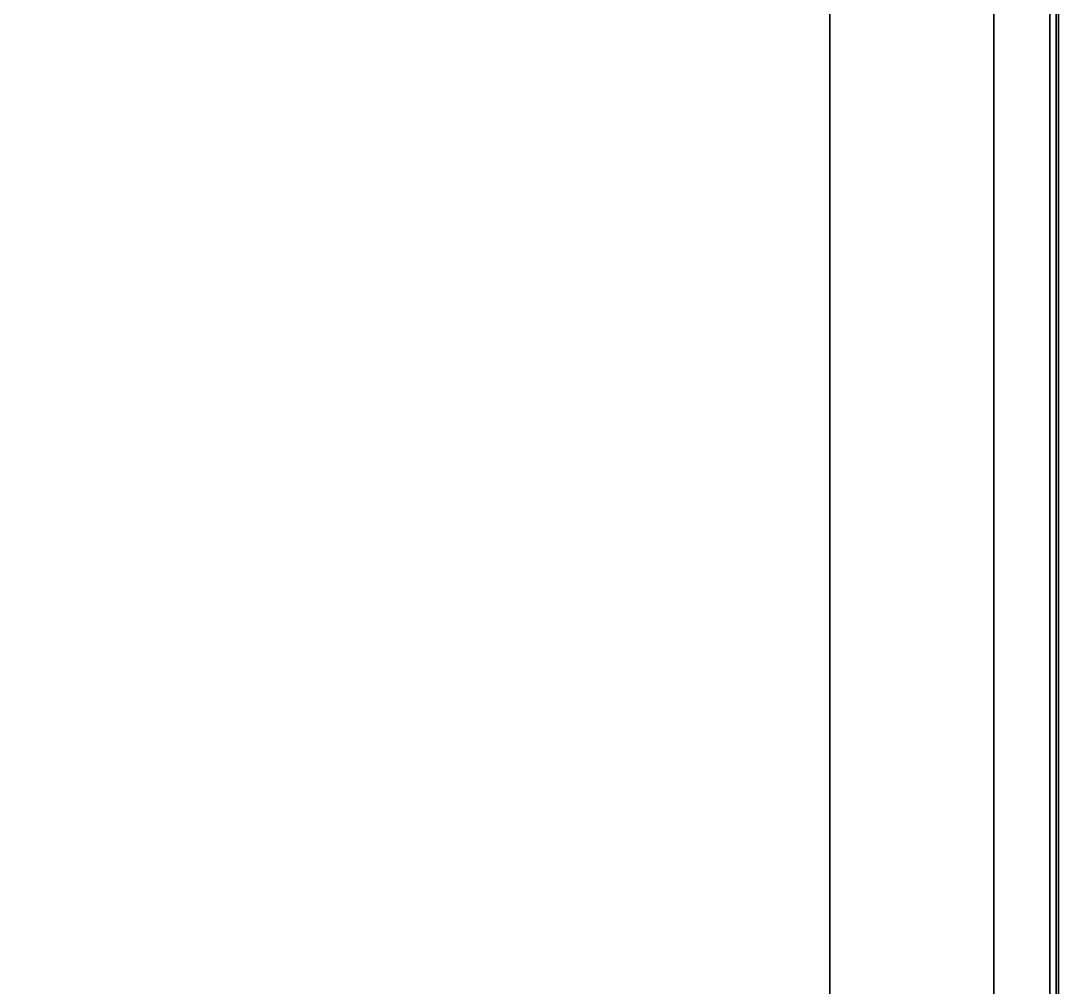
# Model space of a CAD drawing. Extents: x -170 to 1783, y -20 to 1205.
# Drawn here: x 1126.44 to 1133.5, y 285.94 to 292.54 of the extents above; entities that cross this region are included whole.
import ezdxf

# ---------------------------------------------------------------- set-up
doc = ezdxf.new("R2010")
doc.units = 0
doc.header["$LTSCALE"] = 96
doc.header["$MEASUREMENT"] = 0
for name, color, linetype in [('A-FURN-3-WKSF-BRACKET', 7, 'Continuous'), ('A-FURN-3-WKSF-TOP', 7, 'Continuous'), ('A-FURN-3-WKSF-TRIM', 7, 'Continuous'), ('A-FURN-P-WKSF-SUPPORT', 7, 'Continuous'), ('MAIN_WKSURF', 7, 'Continuous'), ('MAIN_WRKSFC-SUPP', 7, 'Continuous')]:
    doc.layers.add(name, color=color, linetype=linetype)

# ---------------------------------------------------------------- blocks, each defined once
blk = doc.blocks.new('EC-WS-424-T')
at = {"layer": 'A-FURN-3-WKSF-TOP', "color": 60, "linetype": 'Continuous'}
for points, invisible_edges in [([(1.368, -0.118, 29), (1.368, -23.882, 29), (1.0445, -23.8394, 29), (1.0445, -0.1606, 29)], 5), ([(1.368, -0.118, 27.75), (1.0445, -0.1606, 27.75), (1.0445, -23.8394, 27.75), (1.368, -23.882, 27.75)], 10), ([(46.632, -0.118, 29), (46.632, -23.882, 29), (1.368, -23.882, 29), (1.368, -0.118, 29)], 5), ([(1.368, -0.118, 27.75), (1.368, -23.882, 27.75), (46.632, -23.882, 27.75), (46.632, -0.118, 27.75)], 5), ([(1.0445, -0.1606, 29), (1.0445, -23.8394, 29), (0.743, -23.7145, 29), (0.743, -0.2855, 29)], 5), ([(1.0445, -0.1606, 27.75), (0.743, -0.2855, 27.75), (0.743, -23.7145, 27.75), (1.0445, -23.8394, 27.75)], 10), ([(0.743, -0.2855, 29), (0.743, -23.7145, 29), (0.4841, -23.5159, 29), (0.4841, -0.4841, 29)], 5), ([(0.743, -0.2855, 27.75), (0.4841, -0.4841, 27.75), (0.4841, -23.5159, 27.75), (0.743, -23.7145, 27.75)], 10), ([(0.4841, -0.4841, 29), (0.4841, -23.5159, 29), (0.2855, -23.257, 29), (0.2855, -0.743, 29)], 5), ([(0.4841, -0.4841, 27.75), (0.2855, -0.743, 27.75), (0.2855, -23.257, 27.75), (0.4841, -23.5159, 27.75)], 10), ([(0.2855, -0.743, 29), (0.2855, -23.257, 29), (0.1606, -22.9555, 29), (0.1606, -1.0445, 29)], 5), ([(0.2855, -0.743, 27.75), (0.1606, -1.0445, 27.75), (0.1606, -22.9555, 27.75), (0.2855, -23.257, 27.75)], 10), ([(0.1606, -1.0445, 29), (0.1606, -22.9555, 29), (0.118, -22.632, 29), (0.118, -1.368, 29)], 1), ([(0.1606, -1.0445, 27.75), (0.118, -1.368, 27.75), (0.118, -22.632, 27.75), (0.1606, -22.9555, 27.75)], 8)]:
    blk.add_3dface(points, dxfattribs=dict(at, invisible_edges=invisible_edges))
at = {"layer": 'A-FURN-3-WKSF-TRIM', "color": 40, "linetype": 'Continuous'}
for points in [[(0.118, -22.632, 29), (0.059, -22.632, 28.9842), (0.059, -1.368, 28.9842), (0.118, -1.368, 29)], [(0.059, -22.632, 27.7658), (0.118, -22.632, 27.75), (0.118, -1.368, 27.75), (0.059, -1.368, 27.7658)]]:
    blk.add_3dface(points, dxfattribs=at)
blk = doc.blocks.new('EC-JUS-CANT-SHD-CL')
at = {"layer": 'A-FURN-3-WKSF-BRACKET', "color": 30, "linetype": 'Continuous'}
for points in [[(0, -0.665, 28.075), (1.62, -0.665, 28.075), (1.62, -15.915, 28.075), (0, -15.915, 28.075)], [(0.075, -15.915, 28), (1.62, -15.915, 28), (1.62, -0.665, 28), (0.075, -0.665, 28)], [(0.075, -15.915, 27.562), (0.5, -15.915, 27.562), (0.5, -0.665, 19.15), (0.075, -0.665, 19.15)], [(0.075, -0.665, 19.075), (0.5, -0.665, 19.075), (0.5, -15.915, 27.487), (0.075, -15.915, 27.487)], [(0.5, -0.665, 19.075), (0.5, -0.665, 19.15), (0.5, -15.915, 27.562), (0.5, -15.915, 27.487)], [(1.62, -0.665, 28.075), (1.62, -0.665, 28), (1.62, -15.915, 28), (1.62, -15.915, 28.075)]]:
    blk.add_3dface(points, dxfattribs=at)
at = {"layer": 'A-FURN-P-WKSF-SUPPORT', "color": 212, "linetype": 'Continuous'}
blk.add_line((1.62, -0.665), (1.62, -15.915), dxfattribs=at)

msp = doc.modelspace()

# ---------------------------------------------------------------- block references
at = {"layer": 'MAIN_WKSURF', "color": 47, "linetype": 'Continuous', "rotation": 180}
msp.add_blockref('EC-WS-424-T', (1133.58075, 281.73489), dxfattribs=at)
at = {"layer": 'MAIN_WRKSFC-SUPP', "color": 47, "linetype": 'Continuous', "rotation": 180}
msp.add_blockref('EC-JUS-CANT-SHD-CL', (1133.58075, 281.73489), dxfattribs=at)

doc.saveas('drawing.dxf')
